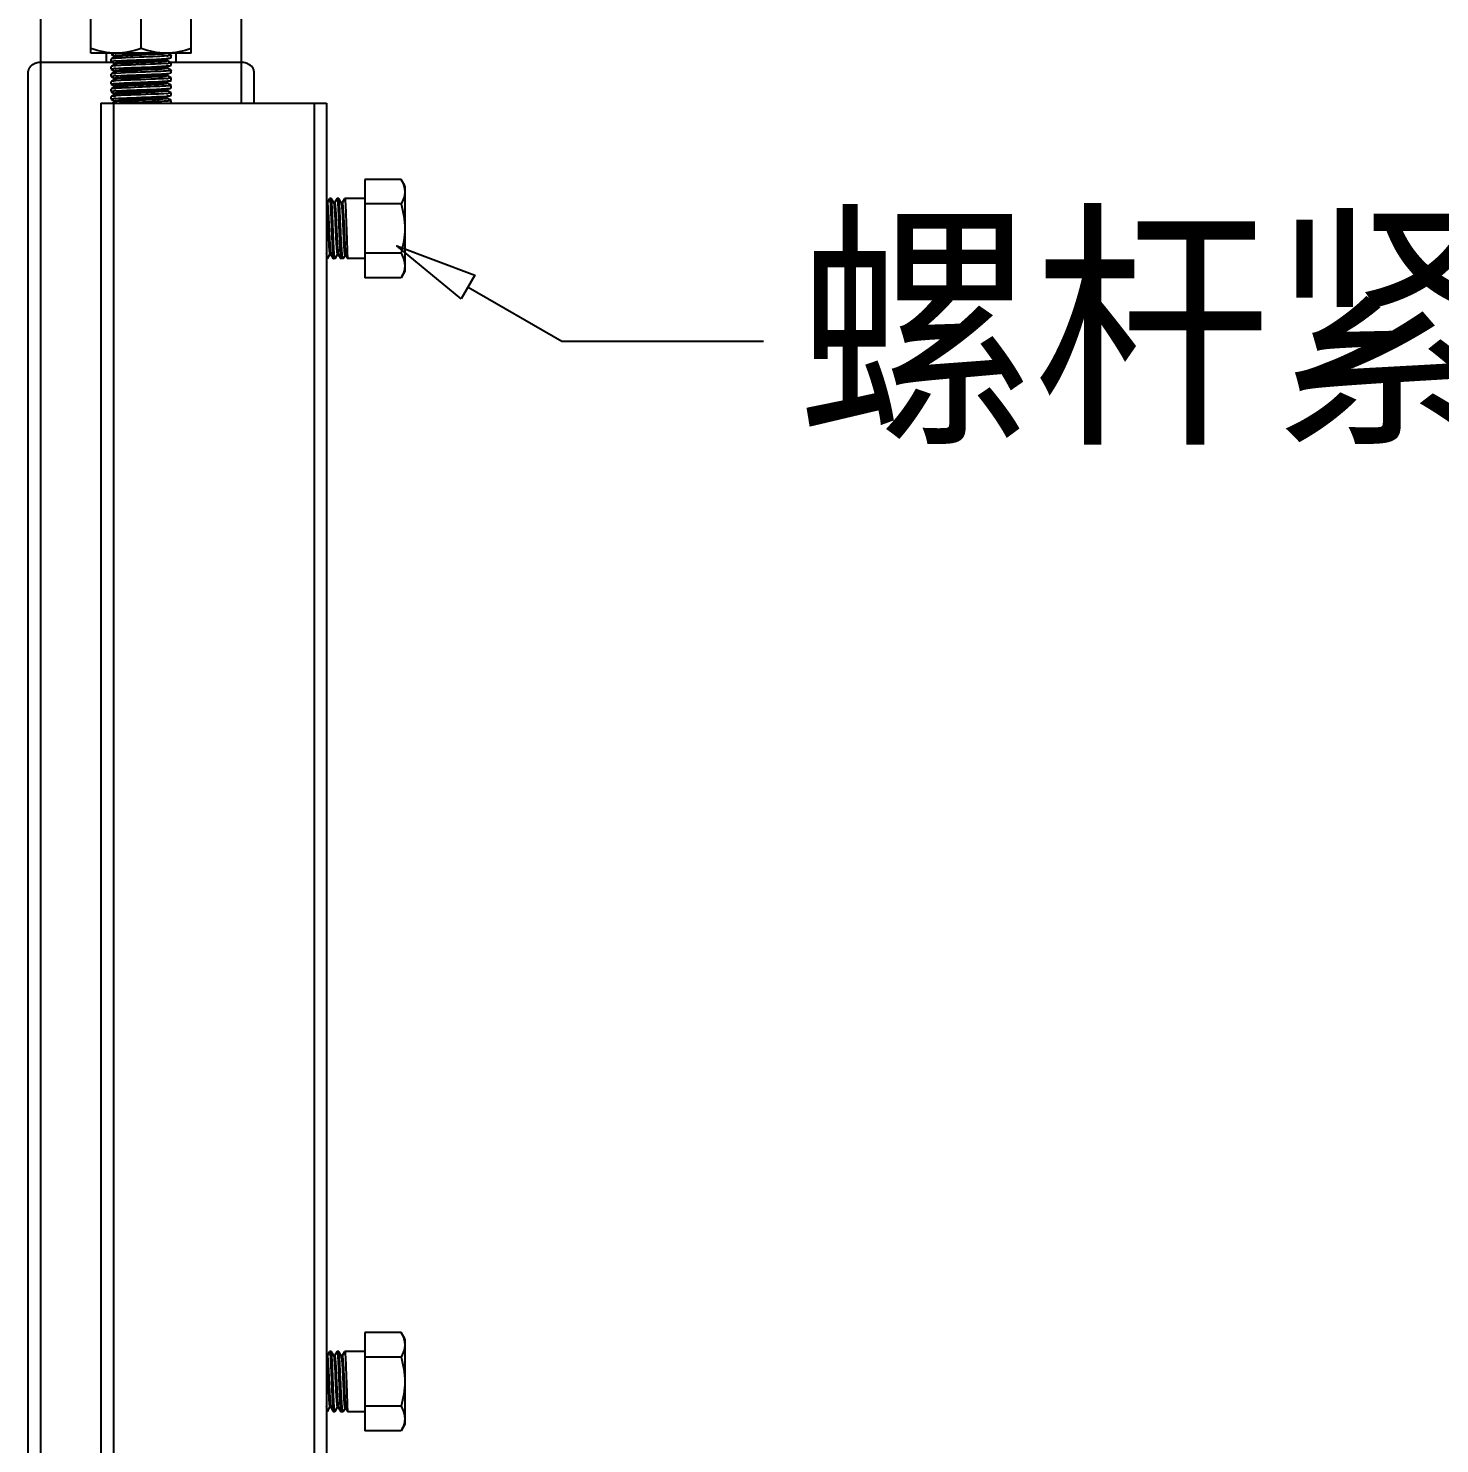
# Model space of a CAD drawing. Extents: x 921423 to 1291758, y 534425 to 1049953.
# Drawn here: x 1127754 to 1129036, y 865473 to 866759 of the extents above; entities that cross this region are included whole.
import ezdxf

# ---------------------------------------------------------------- set-up
doc = ezdxf.new("R2010")
doc.units = 0
doc.header["$LTSCALE"] = 1000
doc.header["$MEASUREMENT"] = 0
doc.layers.add('02___PRT_ALL_AXES', color=7, linetype='Continuous')
doc.styles.add('_TEL_DIM', font='SIMPLEX', dxfattribs={"width": 0.8, "height": 3.5, "bigfont": 'HZTXT'})

msp = doc.modelspace()

# ---------------------------------------------------------------- linework, layer by layer
at = {"color": 7, "linetype": 'Continuous'}
for p, q in [((1127765.9, 865181), (1127765.9, 866811.1)), ((1127754.5, 865181), (1127754.5, 866719.5)), ((1127820.5, 866690.5), (1127820.5, 865415.5)), ((1127831.9, 866690.5), (1127831.9, 865415.5)), ((1128014, 866690.5), (1128014, 865415.5)), ((1128025.4, 866690.5), (1128025.4, 865415.5)), ((1128060, 866621.3), (1128060, 866531.9)), ((1128025.8, 866600), (1128025.4, 866600)), ((1128028, 866603.9), (1128025.8, 866600)), ((1128028, 866603.9), (1128028.1, 866603.9)), ((1128029.5, 866603.9), (1128028.1, 866603.9)), ((1128031.8, 866600), (1128029.5, 866603.9)), ((1128029.5, 866603.9), (1128029.5, 866603.9)), ((1128031.8, 866599.9), (1128031.8, 866600)), ((1128032.7, 866600), (1128031.8, 866600)), ((1128031.8, 866599.9), (1128031.9, 866599.8)), ((1128034.9, 866603.9), (1128032.6, 866600)), ((1128034.9, 866603.9), (1128034.9, 866603.9)), ((1128036.3, 866603.9), (1128034.9, 866603.9)), ((1128036.4, 866603.9), (1128036.3, 866603.9)), ((1128038.7, 866599.9), (1128036.4, 866603.9)), ((1128038.6, 866600), (1128039.5, 866600)), ((1128038.7, 866599.9), (1128038.7, 866599.8)), ((1128039.5, 866600), (1128041.8, 866603.9)), ((1128041.7, 866603.9), (1128039.5, 866600)), ((1128041.7, 866603.9), (1128041.8, 866603.9)), ((1128060, 866603.9), (1128041.8, 866603.9)), ((1128026.1, 866549.3), (1128025.4, 866549.3)), ((1128026.1, 866549.4), (1128028.4, 866553.2)), ((1128026.1, 866549.4), (1128026.1, 866549.3)), ((1128028.3, 866553.2), (1128029.2, 866553.2)), ((1128029.1, 866553.4), (1128029.2, 866553.3)), ((1128029.2, 866553.3), (1128029.2, 866553.2)), ((1128029.2, 866553.2), (1128031.4, 866549.4)), ((1128031.4, 866549.4), (1128031.5, 866549.3)), ((1128032.9, 866549.3), (1128031.5, 866549.3)), ((1128033, 866549.4), (1128032.9, 866549.3)), ((1128033, 866549.4), (1128035.2, 866553.2)), ((1128035.2, 866553.2), (1128036, 866553.2)), ((1128035.9, 866553.4), (1128036, 866553.3)), ((1128036, 866553.3), (1128036, 866553.2)), ((1128036, 866553.2), (1128038.3, 866549.4)), ((1128038.3, 866549.4), (1128038.4, 866549.3)), ((1128040.3, 866549.3), (1128038.4, 866549.3)), ((1128040.4, 866549.4), (1128040.3, 866549.3)), ((1128040.4, 866549.4), (1128042.1, 866552.2)), ((1128042, 866552.2), (1128042.9, 866552.2)), ((1128042.9, 866552.3), (1128044.6, 866549.3)), ((1128044.6, 866549.3), (1128044.6, 866549.3)), ((1128060, 866549.3), (1128044.6, 866549.3)), ((1128060, 865574), (1128060, 865484.7)), ((1128028, 865556.6), (1128025.8, 865552.8)), ((1128028, 865556.6), (1128028.1, 865556.7)), ((1128029.5, 865556.7), (1128028.1, 865556.7)), ((1128029.5, 865556.6), (1128029.5, 865556.7)), ((1128031.8, 865552.7), (1128029.5, 865556.6)), ((1128034.9, 865556.6), (1128032.6, 865552.8)), ((1128034.9, 865556.6), (1128034.9, 865556.7)), ((1128036.3, 865556.7), (1128034.9, 865556.7)), ((1128036.4, 865556.6), (1128036.3, 865556.7)), ((1128038.7, 865552.7), (1128036.4, 865556.6)), ((1128039.5, 865552.7), (1128041.8, 865556.7)), ((1128041.7, 865556.6), (1128039.5, 865552.8)), ((1128041.7, 865556.6), (1128041.8, 865556.7)), ((1128060, 865556.7), (1128041.8, 865556.7)), ((1128025.8, 865552.7), (1128025.4, 865552.7)), ((1128031.8, 865552.7), (1128031.8, 865552.7)), ((1128032.7, 865552.7), (1128031.8, 865552.7)), ((1128031.8, 865552.7), (1128031.9, 865552.6)), ((1128038.6, 865552.7), (1128039.5, 865552.7)), ((1128038.7, 865552.7), (1128038.7, 865552.5)), ((1128026.1, 865502.1), (1128028.4, 865506)), ((1128028.3, 865506), (1128029.2, 865506)), ((1128029.1, 865506.2), (1128029.2, 865506.1)), ((1128029.2, 865506.1), (1128029.2, 865506)), ((1128029.2, 865506), (1128031.4, 865502.1)), ((1128033, 865502.1), (1128035.2, 865506)), ((1128035.2, 865506), (1128036, 865506)), ((1128035.9, 865506.1), (1128036, 865506.1)), ((1128036, 865506.1), (1128036, 865506)), ((1128036, 865506), (1128038.3, 865502.1)), ((1128040.4, 865502.2), (1128042.1, 865505)), ((1128042, 865505), (1128042.9, 865505)), ((1128042.9, 865505.1), (1128044.6, 865502.1)), ((1128026.1, 865502), (1128025.4, 865502)), ((1128026.1, 865502.1), (1128026.1, 865502)), ((1128031.4, 865502.1), (1128031.5, 865502)), ((1128032.9, 865502), (1128031.5, 865502)), ((1128033, 865502.1), (1128032.9, 865502)), ((1128038.3, 865502.1), (1128038.4, 865502)), ((1128040.3, 865502), (1128038.4, 865502)), ((1128040.4, 865502.2), (1128040.3, 865502)), ((1128044.6, 865502.1), (1128044.6, 865502)), ((1128060, 865502), (1128044.6, 865502))]:
    msp.add_line(p, q, dxfattribs=at)
at = {"color": 0, "linetype": 'Continuous'}
for p, q in [((1127948, 866690.5), (1127948, 866811.1)), ((1127830.9, 866727.5), (1127765.9, 866727.5)), ((1127825.1, 866736), (1127825.1, 866727.5)), ((1127829.6, 866735.2), (1127829.6, 866736)), ((1127829.7, 866730.7), (1127829.6, 866730.6)), ((1127829.6, 866728.3), (1127829.6, 866730.6)), ((1127829.7, 866735.1), (1127832.9, 866733.3)), ((1127829.7, 866728.3), (1127832.9, 866726.4)), ((1127830.3, 866735.4), (1127832.1, 866735.6)), ((1127832.9, 866732.5), (1127830.3, 866731)), ((1127832.9, 866725.7), (1127830.3, 866724.2)), ((1127830.7, 866728.6), (1127832.3, 866728.8)), ((1127832.1, 866735.6), (1127834.1, 866735.8)), ((1127835.1, 866731.3), (1127832.1, 866731.1)), ((1127832.8, 866733.3), (1127832.8, 866732.4)), ((1127832.8, 866726.5), (1127832.8, 866725.6)), ((1127833, 866732.6), (1127832.9, 866732.5)), ((1127832.9, 866725.7), (1127832.9, 866725.7)), ((1127884.2, 866734.1), (1127881, 866735.9)), ((1127884.2, 866727.3), (1127881, 866729.1)), ((1127881.1, 866729), (1127881.1, 866729.9)), ((1127883.2, 866733.7), (1127881.6, 866733.5)), ((1127883.2, 866726.9), (1127881.6, 866726.7)), ((1127884.2, 866731.7), (1127884.3, 866731.7)), ((1127884.3, 866731.7), (1127884.3, 866734)), ((1127948, 866727.5), (1127884.3, 866727.5)), ((1127884.3, 866724.9), (1127884.3, 866727.2)), ((1127888.8, 866727.5), (1127888.8, 866736)), ((1127829.6, 866721.5), (1127829.6, 866723.8)), ((1127829.7, 866723.8), (1127829.6, 866723.8)), ((1127829.7, 866717), (1127829.6, 866716.9)), ((1127829.6, 866714.7), (1127829.6, 866716.9)), ((1127829.7, 866721.4), (1127832.9, 866719.6)), ((1127829.7, 866714.6), (1127832.9, 866712.8)), ((1127832.9, 866718.9), (1127830.3, 866717.4)), ((1127830.7, 866721.8), (1127832.3, 866722)), ((1127830.7, 866715), (1127832.3, 866715.2)), ((1127832.8, 866719.7), (1127832.8, 866718.8)), ((1127832.8, 866712.8), (1127832.8, 866711.9)), ((1127832.9, 866718.9), (1127832.9, 866718.9)), ((1127881.6, 866719.9), (1127879.8, 866719.7)), ((1127881, 866723), (1127880.6, 866722.9)), ((1127881, 866716.2), (1127880.8, 866716.1)), ((1127884.2, 866720.4), (1127881, 866722.3)), ((1127884.2, 866713.6), (1127881, 866715.4)), ((1127881.1, 866722.2), (1127881.1, 866723.1)), ((1127881.1, 866715.4), (1127881.1, 866716.3)), ((1127883.2, 866720), (1127881.6, 866719.9)), ((1127883.2, 866713.2), (1127881.6, 866713)), ((1127884.2, 866724.8), (1127884.3, 866724.9)), ((1127884.2, 866718), (1127884.3, 866718.1)), ((1127884.3, 866718.1), (1127884.3, 866720.4)), ((1127884.3, 866711.3), (1127884.3, 866713.5)), ((1127959.4, 866719.5), (1127959.4, 866690.5)), ((1127829.7, 866710.2), (1127829.6, 866710.1)), ((1127829.6, 866707.8), (1127829.6, 866710.1)), ((1127829.7, 866703.4), (1127829.6, 866703.3)), ((1127829.6, 866701), (1127829.6, 866703.3)), ((1127829.7, 866707.8), (1127832.9, 866705.9)), ((1127829.7, 866700.9), (1127832.9, 866699.1)), ((1127832.9, 866712), (1127830.3, 866710.5)), ((1127832.9, 866705.2), (1127830.3, 866703.7)), ((1127830.7, 866701.3), (1127832.3, 866701.5)), ((1127832.5, 866708.3), (1127835, 866708.5)), ((1127832.8, 866706), (1127832.8, 866705.1)), ((1127832.9, 866712.1), (1127832.9, 866712)), ((1127881.6, 866706.2), (1127879.4, 866706)), ((1127881, 866709.3), (1127881, 866709.3)), ((1127884.2, 866706.8), (1127881, 866708.6)), ((1127884.2, 866699.9), (1127881, 866701.8)), ((1127881.1, 866708.5), (1127881.1, 866709.4)), ((1127881.1, 866701.7), (1127881.1, 866702.6)), ((1127883, 866706.4), (1127881.6, 866706.2)), ((1127884.2, 866711.2), (1127884.3, 866711.3)), ((1127884.2, 866704.3), (1127884.3, 866704.4)), ((1127884.3, 866704.4), (1127884.3, 866706.7)), ((1127884.3, 866697.6), (1127884.3, 866699.9)), ((1127820.5, 866690.5), (1128025.4, 866690.5)), ((1127829.6, 866694.2), (1127829.6, 866696.5)), ((1127829.7, 866696.5), (1127829.6, 866696.5)), ((1127829.7, 866694.1), (1127832.9, 866692.3)), ((1127832.9, 866698.4), (1127830.3, 866696.9)), ((1127830.7, 866694.5), (1127832.3, 866694.7)), ((1127832.9, 866691.5), (1127831, 866690.5)), ((1127832.8, 866699.2), (1127832.8, 866698.3)), ((1127832.8, 866692.4), (1127832.8, 866691.4)), ((1127833, 866698.4), (1127832.9, 866698.4)), ((1127833, 866691.6), (1127832.9, 866691.5)), ((1127884.2, 866693.1), (1127881, 866694.9)), ((1127881.1, 866694.9), (1127881.1, 866695.8)), ((1127883.2, 866699.6), (1127881.6, 866699.4)), ((1127883.2, 866692.7), (1127881.6, 866692.6)), ((1127884.2, 866697.5), (1127884.3, 866697.6)), ((1127884.2, 866690.7), (1127884.3, 866690.8)), ((1127884.3, 866690.8), (1127884.3, 866693))]:
    msp.add_line(p, q, dxfattribs=at)
at = {"color": 4}
msp.add_lwpolyline([(1128147.6, 866512.8), (1128089.3, 866560.8), (1128160, 866534.2)], close=True, dxfattribs=at)
msp.add_lwpolyline([(1128153.8, 866523.5), (1128239, 866474.2)], dxfattribs=at)
at = {"color": 4, "extrusion": (0, 1, 0), "elevation": 866474.2}
msp.add_lwpolyline([(-1128239, 0), (-1128422.2, 0)], dxfattribs=at)
at = {"color": 0, "linetype": 'Continuous'}
for centre, radius, start, end in [((1127840.5, 866638.2), 91, 94.168, 95.1881), ((1127833.3, 866724.7), 1.11, 109.8671, 111.7181), ((1127833.5, 866731.1), 1.53, 107.7713, 109.3396), ((1127845.7, 866576.1), 160.2, 93.7721, 94.1476), ((1127851.2, 866491.3), 245.1, 93.2816, 93.7599), ((1127854.7, 866430.7), 301.2, 92.9521, 93.7173), ((1127873.3, 866824.4), 91.3, 274.1579, 275.1879), ((1127873.4, 866817), 90.7, 274.1743, 275.1892), ((1127840.5, 866631.8), 90.6, 94.175, 95.1922), ((1127840.5, 866624.6), 91, 94.1682, 95.1877), ((1127873.4, 866802.9), 90.2, 274.1908, 275.1887), ((1127840.7, 866608.7), 93.2, 94.0959, 95.1914), ((1127840.5, 866604.4), 90.6, 94.1774, 95.1889), ((1127833.6, 866689.7), 1.98, 106.3059, 107.6532), ((1127873.3, 866790.3), 91.3, 274.1512, 275.1927), ((1127873.4, 866783), 90.8, 274.1714, 275.1881)]:
    msp.add_arc(centre, radius, start, end, dxfattribs=at)
for points, knots in [([(1127765.9, 866727.5), (1127764.4, 866727.5), (1127759.7, 866727.1), (1127754.5, 866722.9), (1127754.5, 866719.5)], [0, 0, 0, 0, 0.300361, 1, 1, 1, 1]), ([(1127829.6, 866735.2), (1127829.6, 866735.2), (1127829.9, 866735.3), (1127830.1, 866735.4), (1127830.3, 866735.4)], [0, 0, 0, 0, 0.287904, 1, 1, 1, 1]), ([(1127829.6, 866728.3), (1127829.6, 866728.4), (1127830.2, 866728.5), (1127830.5, 866728.6), (1127830.7, 866728.6)], [0, 0, 0, 0, 0.27467, 1, 1, 1, 1]), ([(1127832.1, 866731.1), (1127831.6, 866731), (1127830.8, 866730.9), (1127829.9, 866730.8), (1127829.7, 866730.7)], [0, 0, 0, 0, 0.67259, 1, 1, 1, 1]), ([(1127841.2, 866734.3), (1127839.1, 866734.1), (1127837.3, 866733.4), (1127832.8, 866734.1), (1127832.8, 866733.3)], [0, 0, 0, 0, 0.734474, 1, 1, 1, 1]), ([(1127880.3, 866729.6), (1127877, 866729.1), (1127868.2, 866728.8), (1127856.5, 866728.2), (1127846.2, 866727.6), (1127839.2, 866727.6), (1127835.9, 866726.7), (1127832.8, 866727), (1127832.8, 866726.5)], [0, 0, 0, 0, 0.20887, 0.557248, 0.730312, 0.872767, 0.966472, 1, 1, 1, 1]), ([(1127841.2, 866733.4), (1127840.2, 866733.3), (1127837.5, 866733.1), (1127834.7, 866733.1), (1127833, 866732.6)], [0, 0, 0, 0, 0.368659, 1, 1, 1, 1]), ([(1127880.3, 866728.7), (1127877.2, 866728.2), (1127868.8, 866727.9), (1127855.5, 866727.4), (1127843, 866726.3), (1127835.3, 866726.6), (1127833, 866725.7)], [0, 0, 0, 0, 0.196747, 0.528187, 0.843687, 1, 1, 1, 1]), ([(1127833.9, 866728.9), (1127837.2, 866729.2), (1127852.6, 866729.9), (1127868, 866730.2), (1127880, 866731.1)], [0, 0, 0, 0, 0.215104, 1, 1, 1, 1]), ([(1127880, 866726.6), (1127876.7, 866726.3), (1127861.3, 866725.6), (1127846, 866725.3), (1127833.9, 866724.4)], [0, 0, 0, 0, 0.214939, 1, 1, 1, 1]), ([(1127879.9, 866733.4), (1127877.2, 866733.2), (1127863.6, 866732.5), (1127850, 866732.1), (1127839.1, 866731.5)], [0, 0, 0, 0, 0.200751, 1, 1, 1, 1]), ([(1127875.4, 866736), (1127872.9, 866735.8), (1127861.5, 866735.2), (1127850.1, 866734.8), (1127841.2, 866734.3)], [0, 0, 0, 0, 0.21723, 1, 1, 1, 1]), ([(1127879.9, 866735.5), (1127877.9, 866735.2), (1127864.9, 866734.5), (1127852, 866734), (1127841.2, 866733.4)], [0, 0, 0, 0, 0.161254, 1, 1, 1, 1]), ([(1127881.1, 866735.8), (1127881.1, 866735.7), (1127880.5, 866735.6), (1127880.2, 866735.5), (1127879.9, 866735.5)], [0, 0, 0, 0, 0.276416, 1, 1, 1, 1]), ([(1127880, 866731.1), (1127880.5, 866731.2), (1127881.9, 866731.3), (1127883.4, 866731.2), (1127884.2, 866731.7)], [0, 0, 0, 0, 0.388303, 1, 1, 1, 1]), ([(1127881, 866729.8), (1127881, 866729.8), (1127880.7, 866729.7), (1127880.4, 866729.7), (1127880.3, 866729.6)], [0, 0, 0, 0, 0.375136, 1, 1, 1, 1]), ([(1127881.1, 866729), (1127881.1, 866728.9), (1127880.7, 866728.8), (1127880.5, 866728.8), (1127880.3, 866728.7)], [0, 0, 0, 0, 0.284351, 1, 1, 1, 1]), ([(1127884.3, 866734), (1127884.3, 866733.9), (1127883.7, 866733.8), (1127883.4, 866733.7), (1127883.2, 866733.7)], [0, 0, 0, 0, 0.274582, 1, 1, 1, 1]), ([(1127884.3, 866727.2), (1127884.3, 866727.1), (1127883.7, 866727), (1127883.5, 866726.9), (1127883.2, 866726.9)], [0, 0, 0, 0, 0.274809, 1, 1, 1, 1]), ([(1127959.4, 866719.5), (1127959.4, 866722.9), (1127954.2, 866727.1), (1127949.5, 866727.5), (1127948, 866727.5)], [0, 0, 0, 0, 0.699639, 1, 1, 1, 1]), ([(1127829.6, 866721.5), (1127829.6, 866721.6), (1127830.2, 866721.7), (1127830.4, 866721.8), (1127830.7, 866721.8)], [0, 0, 0, 0, 0.275055, 1, 1, 1, 1]), ([(1127829.6, 866714.7), (1127829.6, 866714.8), (1127830.2, 866714.9), (1127830.5, 866714.9), (1127830.7, 866715)], [0, 0, 0, 0, 0.274632, 1, 1, 1, 1]), ([(1127833.9, 866724.4), (1127833.4, 866724.4), (1127832, 866724.2), (1127830.4, 866724.3), (1127829.7, 866723.8)], [0, 0, 0, 0, 0.388336, 1, 1, 1, 1]), ([(1127833.9, 866717.6), (1127833.4, 866717.5), (1127832, 866717.3), (1127830.4, 866717.5), (1127829.7, 866717)], [0, 0, 0, 0, 0.388313, 1, 1, 1, 1]), ([(1127880.6, 866722.9), (1127877.5, 866722.2), (1127868.7, 866722.1), (1127857.1, 866721.4), (1127846.6, 866720.8), (1127839.4, 866720.8), (1127836, 866719.8), (1127832.8, 866720.2), (1127832.8, 866719.7)], [0, 0, 0, 0, 0.198102, 0.547404, 0.723562, 0.869351, 0.965555, 1, 1, 1, 1]), ([(1127880.8, 866716.1), (1127877.9, 866715.3), (1127869.2, 866715.4), (1127857.6, 866714.6), (1127847, 866714), (1127839.6, 866714), (1127836.2, 866713), (1127832.8, 866713.4), (1127832.8, 866712.8)], [0, 0, 0, 0, 0.186891, 0.53709, 0.716477, 0.865762, 0.964594, 1, 1, 1, 1]), ([(1127880.6, 866722), (1127877.7, 866721.3), (1127869.3, 866721.2), (1127855.9, 866720.5), (1127843.2, 866719.4), (1127835.3, 866719.8), (1127832.9, 866718.9)], [0, 0, 0, 0, 0.187304, 0.520785, 0.842442, 1, 1, 1, 1]), ([(1127880.8, 866715.2), (1127878.1, 866714.4), (1127869.8, 866714.5), (1127856.3, 866713.7), (1127843.4, 866712.5), (1127835.3, 866713), (1127832.9, 866712.1)], [0, 0, 0, 0, 0.177079, 0.512171, 0.8403, 1, 1, 1, 1]), ([(1127833.9, 866722.1), (1127837.2, 866722.4), (1127852.5, 866723.1), (1127867.8, 866723.4), (1127879.8, 866724.3)], [0, 0, 0, 0, 0.214127, 1, 1, 1, 1]), ([(1127879.8, 866719.7), (1127876.5, 866719.5), (1127861.2, 866718.7), (1127845.9, 866718.4), (1127833.9, 866717.6)], [0, 0, 0, 0, 0.216969, 1, 1, 1, 1]), ([(1127833.9, 866715.3), (1127837.2, 866715.5), (1127852.6, 866716.3), (1127868, 866716.6), (1127880, 866717.5)], [0, 0, 0, 0, 0.215218, 1, 1, 1, 1]), ([(1127880, 866712.9), (1127876.7, 866712.7), (1127861.4, 866711.9), (1127846, 866711.6), (1127833.9, 866710.7)], [0, 0, 0, 0, 0.21461, 1, 1, 1, 1]), ([(1127879.8, 866724.3), (1127880.3, 866724.3), (1127881.8, 866724.5), (1127883.4, 866724.4), (1127884.2, 866724.8)], [0, 0, 0, 0, 0.388921, 1, 1, 1, 1]), ([(1127880, 866717.5), (1127880.6, 866717.5), (1127881.9, 866717.7), (1127883.5, 866717.6), (1127884.2, 866718)], [0, 0, 0, 0, 0.388189, 1, 1, 1, 1]), ([(1127881.1, 866722.2), (1127881.1, 866722.1), (1127880.9, 866722), (1127880.7, 866722), (1127880.6, 866722)], [0, 0, 0, 0, 0.297043, 1, 1, 1, 1]), ([(1127881.1, 866715.4), (1127881.1, 866715.3), (1127881, 866715.2), (1127880.9, 866715.2), (1127880.8, 866715.2)], [0, 0, 0, 0, 0.318572, 1, 1, 1, 1]), ([(1127884.3, 866720.4), (1127884.3, 866720.3), (1127883.7, 866720.2), (1127883.4, 866720.1), (1127883.2, 866720)], [0, 0, 0, 0, 0.274319, 1, 1, 1, 1]), ([(1127884.3, 866713.5), (1127884.3, 866713.4), (1127883.7, 866713.3), (1127883.5, 866713.3), (1127883.2, 866713.2)], [0, 0, 0, 0, 0.274866, 1, 1, 1, 1]), ([(1127829.6, 866707.8), (1127829.6, 866707.9), (1127829.9, 866708), (1127830.1, 866708), (1127830.2, 866708.1)], [0, 0, 0, 0, 0.28874, 1, 1, 1, 1]), ([(1127829.6, 866701), (1127829.6, 866701.1), (1127830.2, 866701.2), (1127830.5, 866701.3), (1127830.7, 866701.3)], [0, 0, 0, 0, 0.274499, 1, 1, 1, 1]), ([(1127833.9, 866710.7), (1127833.4, 866710.7), (1127832, 866710.5), (1127830.4, 866710.6), (1127829.7, 866710.2)], [0, 0, 0, 0, 0.388323, 1, 1, 1, 1]), ([(1127835, 866704), (1127834.3, 866703.9), (1127832.6, 866703.7), (1127830.6, 866703.9), (1127829.7, 866703.4)], [0, 0, 0, 0, 0.390942, 1, 1, 1, 1]), ([(1127830.2, 866708.1), (1127830.6, 866708.1), (1127831.3, 866708.2), (1127832.1, 866708.3), (1127832.5, 866708.3)], [0, 0, 0, 0, 0.411791, 1, 1, 1, 1]), ([(1127834.7, 866706.5), (1127834.2, 866706.4), (1127833.8, 866706.3), (1127832.8, 866706.2), (1127832.8, 866706)], [0, 0, 0, 0, 0.73177, 1, 1, 1, 1]), ([(1127879.3, 866702.2), (1127875.7, 866701.7), (1127866.7, 866701.4), (1127855, 866700.9), (1127845.2, 866700.3), (1127838.7, 866700.2), (1127835.7, 866699.4), (1127832.8, 866699.7), (1127832.8, 866699.2)], [0, 0, 0, 0, 0.234728, 0.580613, 0.746271, 0.880824, 0.96863, 1, 1, 1, 1]), ([(1127834.7, 866705.5), (1127834.3, 866705.5), (1127833.7, 866705.4), (1127833, 866705.3), (1127832.9, 866705.2)], [0, 0, 0, 0, 0.659484, 1, 1, 1, 1]), ([(1127879.3, 866701.3), (1127870.8, 866700.3), (1127857.5, 866700.3), (1127842.3, 866699), (1127835.1, 866699.2), (1127833, 866698.4)], [0, 0, 0, 0, 0.550944, 0.851947, 1, 1, 1, 1]), ([(1127834.1, 866701.6), (1127837.4, 866701.9), (1127852.7, 866702.6), (1127868, 866702.9), (1127879.9, 866703.8)], [0, 0, 0, 0, 0.216306, 1, 1, 1, 1]), ([(1127845.1, 866707.2), (1127844.1, 866707.1), (1127840.6, 866706.9), (1127837.1, 866706.7), (1127834.7, 866706.5)], [0, 0, 0, 0, 0.314654, 1, 1, 1, 1]), ([(1127845.1, 866706.3), (1127844.1, 866706.2), (1127840.6, 866706), (1127837.1, 866705.8), (1127834.7, 866705.5)], [0, 0, 0, 0, 0.314654, 1, 1, 1, 1]), ([(1127843.6, 866709), (1127846.8, 866709.1), (1127858.7, 866709.6), (1127870.6, 866710), (1127879.4, 866710.6)], [0, 0, 0, 0, 0.26503, 1, 1, 1, 1]), ([(1127879.4, 866706), (1127877, 866705.9), (1127865.1, 866705.3), (1127853.2, 866704.9), (1127843.6, 866704.4)], [0, 0, 0, 0, 0.199116, 1, 1, 1, 1]), ([(1127878.8, 866709), (1127876.8, 866708.7), (1127865.6, 866708), (1127854.4, 866707.6), (1127845.1, 866707.2)], [0, 0, 0, 0, 0.17618, 1, 1, 1, 1]), ([(1127878.8, 866708), (1127876.8, 866707.8), (1127865.6, 866707.1), (1127854.4, 866706.7), (1127845.1, 866706.3)], [0, 0, 0, 0, 0.17618, 1, 1, 1, 1]), ([(1127881, 866709.3), (1127880.7, 866709.2), (1127880, 866709.1), (1127879.3, 866709), (1127878.8, 866709)], [0, 0, 0, 0, 0.359733, 1, 1, 1, 1]), ([(1127881.1, 866708.5), (1127881.1, 866708.3), (1127879.9, 866708.3), (1127879.4, 866708.1), (1127878.8, 866708)], [0, 0, 0, 0, 0.266193, 1, 1, 1, 1]), ([(1127881, 866702.5), (1127880.9, 866702.4), (1127880.3, 866702.3), (1127879.7, 866702.2), (1127879.3, 866702.2)], [0, 0, 0, 0, 0.34275, 1, 1, 1, 1]), ([(1127881.1, 866701.7), (1127881.1, 866701.5), (1127880.2, 866701.4), (1127879.7, 866701.3), (1127879.3, 866701.3)], [0, 0, 0, 0, 0.268941, 1, 1, 1, 1]), ([(1127879.4, 866710.6), (1127880, 866710.6), (1127881.6, 866710.8), (1127883.3, 866710.7), (1127884.2, 866711.2)], [0, 0, 0, 0, 0.389846, 1, 1, 1, 1]), ([(1127879.9, 866703.8), (1127880.5, 866703.8), (1127881.9, 866704), (1127883.4, 866703.9), (1127884.2, 866704.3)], [0, 0, 0, 0, 0.388453, 1, 1, 1, 1]), ([(1127884.3, 866706.7), (1127884.3, 866706.6), (1127883.7, 866706.5), (1127883.3, 866706.4), (1127883, 866706.4)], [0, 0, 0, 0, 0.272468, 1, 1, 1, 1]), ([(1127884.3, 866699.9), (1127884.3, 866699.8), (1127883.7, 866699.7), (1127883.5, 866699.6), (1127883.2, 866699.6)], [0, 0, 0, 0, 0.274929, 1, 1, 1, 1]), ([(1127829.6, 866694.2), (1127829.6, 866694.3), (1127830.2, 866694.4), (1127830.4, 866694.4), (1127830.7, 866694.5)], [0, 0, 0, 0, 0.274799, 1, 1, 1, 1]), ([(1127834.1, 866697.1), (1127833.5, 866697), (1127832.1, 866696.9), (1127830.5, 866697), (1127829.7, 866696.5)], [0, 0, 0, 0, 0.388787, 1, 1, 1, 1]), ([(1127879.7, 866695.4), (1127876.2, 866694.9), (1127867.3, 866694.6), (1127855.6, 866694.1), (1127845.6, 866693.5), (1127838.9, 866693.4), (1127835.8, 866692.5), (1127832.8, 866692.9), (1127832.8, 866692.4)], [0, 0, 0, 0, 0.225017, 0.571884, 0.74032, 0.877824, 0.967828, 1, 1, 1, 1]), ([(1127879.7, 866694.5), (1127871.4, 866693.4), (1127858.2, 866693.5), (1127842.8, 866692.2), (1127835.4, 866692.3), (1127833.1, 866691.6)], [0, 0, 0, 0, 0.536231, 0.842666, 1, 1, 1, 1]), ([(1127833.9, 866694.8), (1127837.2, 866695), (1127852.6, 866695.8), (1127867.9, 866696.1), (1127880, 866697)], [0, 0, 0, 0, 0.214904, 1, 1, 1, 1]), ([(1127879.9, 866699.2), (1127876.7, 866699), (1127861.4, 866698.3), (1127846.1, 866698), (1127834.1, 866697.1)], [0, 0, 0, 0, 0.214782, 1, 1, 1, 1]), ([(1127880, 866692.4), (1127877.1, 866692.2), (1127862.8, 866691.5), (1127848.5, 866691.1), (1127837.2, 866690.5)], [0, 0, 0, 0, 0.204695, 1, 1, 1, 1]), ([(1127881, 866695.7), (1127880.9, 866695.6), (1127880.5, 866695.5), (1127880, 866695.4), (1127879.7, 866695.4)], [0, 0, 0, 0, 0.352937, 1, 1, 1, 1]), ([(1127881.1, 866694.9), (1127881.1, 866694.7), (1127880.4, 866694.6), (1127880.1, 866694.5), (1127879.7, 866694.5)], [0, 0, 0, 0, 0.273123, 1, 1, 1, 1]), ([(1127880, 866697), (1127880.5, 866697), (1127881.9, 866697.2), (1127883.4, 866697.1), (1127884.2, 866697.5)], [0, 0, 0, 0, 0.388308, 1, 1, 1, 1]), ([(1127884.3, 866693), (1127884.3, 866692.9), (1127883.7, 866692.8), (1127883.4, 866692.8), (1127883.2, 866692.7)], [0, 0, 0, 0, 0.274693, 1, 1, 1, 1]), ([(1127883.2, 866690.5), (1127883.4, 866690.5), (1127883.7, 866690.5), (1127884.1, 866690.6), (1127884.2, 866690.7)], [0, 0, 0, 0, 0.643093, 1, 1, 1, 1])]:
    msp.add_open_spline(points, degree=3, knots=knots, dxfattribs=at)
for points in [[(1127835, 866708.5), (1127837.8, 866708.7), (1127840.7, 866708.9), (1127843.6, 866709)], [(1127843.6, 866704.4), (1127840.7, 866704.3), (1127837.8, 866704.2), (1127835, 866704)]]:
    msp.add_open_spline(points, degree=3, dxfattribs=at)
at = {"color": 7, "linetype": 'Continuous'}
for points, knots in [([(1128025.4, 866597.6), (1128025.8, 866593.9), (1128026.1, 866587.7), (1128026.5, 866579), (1128026.9, 866571.5), (1128027.2, 866565.4), (1128027.4, 866561.1), (1128027.6, 866558.5), (1128027.8, 866556.4), (1128027.9, 866554.7), (1128028.1, 866553.9), (1128028.2, 866553.2), (1128028.3, 866553.2)], [0, 0, 0, 0, 0.247646, 0.416756, 0.591971, 0.753843, 0.82405, 0.884422, 0.933288, 0.969311, 0.991574, 1, 1, 1, 1]), ([(1128025.8, 866600), (1128026, 866600), (1128026.1, 866599.2), (1128026.3, 866598.2), (1128026.5, 866596.1), (1128026.7, 866593.5), (1128026.9, 866590.2), (1128027.1, 866585), (1128027.5, 866578.1), (1128027.9, 866569.8), (1128028.2, 866562.5), (1128028.7, 866557.2), (1128028.8, 866554.3), (1128029.1, 866553.4)], [0, 0, 0, 0, 0.009861, 0.036418, 0.079269, 0.13699, 0.207575, 0.28855, 0.470002, 0.656005, 0.820572, 0.94075, 1, 1, 1, 1]), ([(1128028.1, 866603.9), (1128028.1, 866603.9), (1128028.1, 866603.9), (1128028.1, 866603.9), (1128028.1, 866603.9)], [0, 0, 0, 0, 0.495642, 1, 1, 1, 1]), ([(1128028.1, 866603.9), (1128028.3, 866603.9), (1128028.3, 866602.9), (1128028.6, 866601.6), (1128028.8, 866599.1), (1128029, 866595.9), (1128029.2, 866591.9), (1128029.5, 866585.7), (1128029.8, 866577.4), (1128030.2, 866567.6), (1128030.5, 866560.1), (1128030.8, 866555), (1128031, 866552.3), (1128031.2, 866550.6), (1128031.3, 866549.6), (1128031.4, 866549.4)], [0, 0, 0, 0, 0.010807, 0.039039, 0.08401, 0.144142, 0.217265, 0.300718, 0.486187, 0.673761, 0.836333, 0.900675, 0.950462, 0.983919, 1, 1, 1, 1]), ([(1128032.9, 866549.3), (1128032.7, 866549.3), (1128032.7, 866550.3), (1128032.4, 866551.5), (1128032.2, 866554), (1128032, 866557.2), (1128031.8, 866561.2), (1128031.5, 866567.4), (1128031.2, 866575.7), (1128030.8, 866585.5), (1128030.5, 866593.1), (1128030.2, 866598.2), (1128030, 866600.9), (1128029.8, 866602.7), (1128029.7, 866603.6), (1128029.5, 866603.9)], [0, 0, 0, 0, 0.009937, 0.037394, 0.081764, 0.141482, 0.214378, 0.297782, 0.483611, 0.671943, 0.835376, 0.900095, 0.95018, 0.983836, 1, 1, 1, 1]), ([(1128031.9, 866599.8), (1128032.2, 866599), (1128032.3, 866596.2), (1128032.8, 866590.9), (1128033.1, 866583.5), (1128033.5, 866575.3), (1128033.8, 866568.3), (1128034.1, 866563.1), (1128034.3, 866559.8), (1128034.5, 866557.2), (1128034.7, 866555.1), (1128034.9, 866554.1), (1128035, 866553.2), (1128035.2, 866553.2)], [0, 0, 0, 0, 0.058061, 0.17756, 0.341977, 0.528262, 0.710254, 0.791529, 0.862402, 0.920373, 0.963418, 0.990098, 1, 1, 1, 1]), ([(1128032.7, 866600), (1128032.8, 866600), (1128032.9, 866599.2), (1128033.1, 866598.2), (1128033.3, 866596.1), (1128033.5, 866593.4), (1128033.7, 866590.1), (1128034, 866584.9), (1128034.3, 866577.9), (1128034.7, 866569.6), (1128035, 866562.3), (1128035.5, 866557), (1128035.6, 866554.2), (1128035.9, 866553.4)], [0, 0, 0, 0, 0.009936, 0.036715, 0.079918, 0.138092, 0.209199, 0.290719, 0.473148, 0.659662, 0.823957, 0.942903, 1, 1, 1, 1]), ([(1128034.9, 866603.9), (1128034.9, 866603.9), (1128034.9, 866603.9), (1128034.9, 866603.9), (1128034.9, 866603.9)], [0, 0, 0, 0, 0.495657, 1, 1, 1, 1]), ([(1128034.9, 866603.9), (1128035.1, 866603.9), (1128035.2, 866602.9), (1128035.5, 866601.6), (1128035.6, 866599.1), (1128035.8, 866595.9), (1128036, 866591.9), (1128036.3, 866585.7), (1128036.6, 866577.4), (1128037, 866567.6), (1128037.3, 866560.1), (1128037.6, 866555), (1128037.8, 866552.3), (1128038, 866550.6), (1128038.1, 866549.6), (1128038.3, 866549.4)], [0, 0, 0, 0, 0.010805, 0.039035, 0.084006, 0.144137, 0.217258, 0.300707, 0.486178, 0.673755, 0.836333, 0.900676, 0.950463, 0.983919, 1, 1, 1, 1]), ([(1128040.3, 866549.3), (1128040.1, 866549.3), (1128039.9, 866550.3), (1128039.7, 866551.5), (1128039.4, 866554), (1128039.2, 866557.2), (1128038.9, 866561.1), (1128038.6, 866567.4), (1128038.2, 866575.7), (1128037.7, 866585.5), (1128037.4, 866593.1), (1128037, 866598.2), (1128036.9, 866600.9), (1128036.6, 866602.7), (1128036.5, 866603.6), (1128036.4, 866603.9)], [0, 0, 0, 0, 0.010502, 0.038099, 0.08249, 0.142166, 0.214982, 0.298287, 0.483891, 0.672026, 0.835341, 0.900033, 0.950117, 0.983795, 1, 1, 1, 1]), ([(1128038.7, 866599.8), (1128039, 866598.8), (1128039.2, 866595.9), (1128039.7, 866590.3), (1128040, 866582.8), (1128040.4, 866574.3), (1128040.7, 866567.2), (1128041, 866562), (1128041.2, 866558.7), (1128041.4, 866556.1), (1128041.6, 866554), (1128041.8, 866553), (1128041.9, 866552.2), (1128042, 866552.2)], [0, 0, 0, 0, 0.061527, 0.184105, 0.350401, 0.536806, 0.717122, 0.79706, 0.866437, 0.922927, 0.964691, 0.990471, 1, 1, 1, 1]), ([(1128039.5, 866600), (1128039.7, 866600), (1128039.7, 866599.1), (1128040, 866598.1), (1128040.1, 866595.8), (1128040.4, 866593), (1128040.6, 866589.6), (1128040.9, 866584.1), (1128041.2, 866576.8), (1128041.6, 866568.3), (1128041.9, 866561.7), (1128042.2, 866557.3), (1128042.4, 866554.9), (1128042.6, 866553.4), (1128042.7, 866552.5), (1128042.9, 866552.3)], [0, 0, 0, 0, 0.010274, 0.038063, 0.082846, 0.143014, 0.216332, 0.300061, 0.486006, 0.673588, 0.835722, 0.899843, 0.949562, 0.983245, 1, 1, 1, 1]), ([(1128041.8, 866603.9), (1128041.8, 866603.9), (1128041.8, 866603.9), (1128041.8, 866603.9), (1128041.8, 866603.9)], [0, 0, 0, 0, 0.495641, 1, 1, 1, 1]), ([(1128041.8, 866603.9), (1128042, 866603.9), (1128042, 866602.9), (1128042.3, 866601.6), (1128042.4, 866599), (1128042.6, 866595.8), (1128042.8, 866591.8), (1128043, 866585.5), (1128043.3, 866577.1), (1128043.7, 866567.3), (1128043.9, 866559.7), (1128044.1, 866554.7), (1128044.2, 866552.1), (1128044.4, 866550.4), (1128044.5, 866549.5), (1128044.6, 866549.3)], [0, 0, 0, 0, 0.010957, 0.039614, 0.085254, 0.146244, 0.220349, 0.304833, 0.492159, 0.680724, 0.842834, 0.906272, 0.954681, 0.986284, 1, 1, 1, 1]), ([(1128026.1, 866549.3), (1128025.9, 866549.3), (1128025.9, 866549.9), (1128025.7, 866550.6), (1128025.6, 866552.1), (1128025.5, 866553.2), (1128025.4, 866553.9)], [0, 0, 0, 0, 0.071979, 0.263441, 0.574766, 1, 1, 1, 1]), ([(1128028.1, 865556.7), (1128028.1, 865556.7), (1128028.1, 865556.7), (1128028.1, 865556.7), (1128028.1, 865556.7)], [0, 0, 0, 0, 0.495642, 1, 1, 1, 1]), ([(1128028.1, 865556.7), (1128028.3, 865556.6), (1128028.3, 865555.7), (1128028.6, 865554.4), (1128028.8, 865551.8), (1128029, 865548.6), (1128029.2, 865544.7), (1128029.5, 865538.4), (1128029.8, 865530.1), (1128030.2, 865520.4), (1128030.5, 865512.8), (1128030.8, 865507.8), (1128031, 865505.1), (1128031.2, 865503.3), (1128031.3, 865502.4), (1128031.4, 865502.1)], [0, 0, 0, 0, 0.010807, 0.039039, 0.08401, 0.144142, 0.217265, 0.300718, 0.486187, 0.673761, 0.836333, 0.900675, 0.950462, 0.983919, 1, 1, 1, 1]), ([(1128032.9, 865502), (1128032.7, 865502), (1128032.7, 865503), (1128032.4, 865504.2), (1128032.2, 865506.8), (1128032, 865509.9), (1128031.8, 865513.9), (1128031.5, 865520.1), (1128031.2, 865528.5), (1128030.8, 865538.3), (1128030.5, 865545.9), (1128030.2, 865550.9), (1128030, 865553.6), (1128029.8, 865555.4), (1128029.7, 865556.4), (1128029.5, 865556.6)], [0, 0, 0, 0, 0.009937, 0.037394, 0.081764, 0.141482, 0.214378, 0.297782, 0.483611, 0.671943, 0.835376, 0.900095, 0.95018, 0.983836, 1, 1, 1, 1]), ([(1128034.9, 865556.7), (1128034.9, 865556.7), (1128034.9, 865556.7), (1128034.9, 865556.7), (1128034.9, 865556.7)], [0, 0, 0, 0, 0.495657, 1, 1, 1, 1]), ([(1128034.9, 865556.7), (1128035.1, 865556.6), (1128035.2, 865555.7), (1128035.5, 865554.4), (1128035.6, 865551.8), (1128035.8, 865548.6), (1128036, 865544.7), (1128036.3, 865538.4), (1128036.6, 865530.1), (1128037, 865520.4), (1128037.3, 865512.8), (1128037.6, 865507.8), (1128037.8, 865505.1), (1128038, 865503.3), (1128038.1, 865502.4), (1128038.3, 865502.1)], [0, 0, 0, 0, 0.010805, 0.039035, 0.084006, 0.144137, 0.217258, 0.300707, 0.486178, 0.673755, 0.836333, 0.900676, 0.950463, 0.983919, 1, 1, 1, 1]), ([(1128040.3, 865502), (1128040.1, 865502), (1128039.9, 865503), (1128039.7, 865504.2), (1128039.4, 865506.8), (1128039.2, 865509.9), (1128038.9, 865513.9), (1128038.6, 865520.1), (1128038.2, 865528.5), (1128037.7, 865538.3), (1128037.4, 865545.8), (1128037, 865550.9), (1128036.9, 865553.6), (1128036.6, 865555.4), (1128036.5, 865556.4), (1128036.4, 865556.6)], [0, 0, 0, 0, 0.010502, 0.038099, 0.08249, 0.142166, 0.214982, 0.298287, 0.483891, 0.672026, 0.835341, 0.900033, 0.950117, 0.983795, 1, 1, 1, 1]), ([(1128041.8, 865556.7), (1128041.8, 865556.7), (1128041.8, 865556.7), (1128041.8, 865556.7), (1128041.8, 865556.7)], [0, 0, 0, 0, 0.495641, 1, 1, 1, 1]), ([(1128041.8, 865556.7), (1128042, 865556.6), (1128042, 865555.7), (1128042.3, 865554.3), (1128042.4, 865551.8), (1128042.6, 865548.5), (1128042.8, 865544.5), (1128043, 865538.2), (1128043.3, 865529.8), (1128043.7, 865520), (1128043.9, 865512.4), (1128044.1, 865507.5), (1128044.2, 865504.8), (1128044.4, 865503.2), (1128044.5, 865502.3), (1128044.6, 865502.1)], [0, 0, 0, 0, 0.010957, 0.039614, 0.085254, 0.146244, 0.220349, 0.304833, 0.492159, 0.680724, 0.842834, 0.906272, 0.954681, 0.986284, 1, 1, 1, 1]), ([(1128025.4, 865550.3), (1128025.8, 865546.6), (1128026.1, 865540.5), (1128026.5, 865531.7), (1128026.9, 865524.2), (1128027.2, 865518.2), (1128027.4, 865513.9), (1128027.6, 865511.2), (1128027.8, 865509.1), (1128027.9, 865507.4), (1128028.1, 865506.6), (1128028.2, 865506), (1128028.3, 865506)], [0, 0, 0, 0, 0.247646, 0.416756, 0.591971, 0.753843, 0.82405, 0.884422, 0.933288, 0.969311, 0.991574, 1, 1, 1, 1]), ([(1128025.8, 865552.7), (1128026, 865552.7), (1128026.1, 865551.9), (1128026.3, 865550.9), (1128026.5, 865548.8), (1128026.7, 865546.2), (1128026.9, 865543), (1128027.1, 865537.8), (1128027.5, 865530.8), (1128027.9, 865522.5), (1128028.2, 865515.2), (1128028.7, 865509.9), (1128028.8, 865507), (1128029.1, 865506.2)], [0, 0, 0, 0, 0.009861, 0.036418, 0.079269, 0.13699, 0.207575, 0.28855, 0.470002, 0.656005, 0.820572, 0.94075, 1, 1, 1, 1]), ([(1128031.9, 865552.6), (1128032.2, 865551.7), (1128032.3, 865548.9), (1128032.8, 865543.6), (1128033.1, 865536.3), (1128033.5, 865528), (1128033.8, 865521), (1128034.1, 865515.8), (1128034.3, 865512.5), (1128034.5, 865509.9), (1128034.7, 865507.8), (1128034.9, 865506.8), (1128035, 865506), (1128035.2, 865506)], [0, 0, 0, 0, 0.058061, 0.17756, 0.341977, 0.528262, 0.710254, 0.791529, 0.862402, 0.920373, 0.963418, 0.990098, 1, 1, 1, 1]), ([(1128032.7, 865552.7), (1128032.8, 865552.7), (1128032.9, 865551.9), (1128033.1, 865550.9), (1128033.3, 865548.8), (1128033.5, 865546.2), (1128033.7, 865542.9), (1128034, 865537.7), (1128034.3, 865530.6), (1128034.7, 865522.4), (1128035, 865515), (1128035.5, 865509.8), (1128035.6, 865507), (1128035.9, 865506.1)], [0, 0, 0, 0, 0.009936, 0.036715, 0.079918, 0.138092, 0.209199, 0.290719, 0.473148, 0.659662, 0.823957, 0.942903, 1, 1, 1, 1]), ([(1128038.7, 865552.5), (1128039, 865551.6), (1128039.2, 865548.6), (1128039.7, 865543.1), (1128040, 865535.5), (1128040.4, 865527.1), (1128040.7, 865520), (1128041, 865514.7), (1128041.2, 865511.5), (1128041.4, 865508.9), (1128041.6, 865506.8), (1128041.8, 865505.8), (1128041.9, 865505), (1128042, 865505)], [0, 0, 0, 0, 0.061527, 0.184105, 0.350401, 0.536806, 0.717122, 0.79706, 0.866437, 0.922927, 0.964691, 0.990471, 1, 1, 1, 1]), ([(1128039.5, 865552.7), (1128039.7, 865552.7), (1128039.7, 865551.9), (1128040, 865550.8), (1128040.1, 865548.6), (1128040.4, 865545.8), (1128040.6, 865542.3), (1128040.9, 865536.8), (1128041.2, 865529.6), (1128041.6, 865521), (1128041.9, 865514.4), (1128042.2, 865510), (1128042.4, 865507.7), (1128042.6, 865506.1), (1128042.7, 865505.3), (1128042.9, 865505.1)], [0, 0, 0, 0, 0.010274, 0.038063, 0.082846, 0.143014, 0.216332, 0.300061, 0.486006, 0.673588, 0.835722, 0.899843, 0.949562, 0.983245, 1, 1, 1, 1]), ([(1128026.1, 865502), (1128025.9, 865502), (1128025.9, 865502.6), (1128025.7, 865503.3), (1128025.6, 865504.8), (1128025.5, 865505.9), (1128025.4, 865506.6)], [0, 0, 0, 0, 0.071979, 0.263441, 0.574766, 1, 1, 1, 1])]:
    msp.add_open_spline(points, degree=3, knots=knots, dxfattribs=at)
at = {"layer": '02___PRT_ALL_AXES', "color": 0, "linetype": 'Continuous'}
for p, q in [((1127811.4, 866736), (1127811.4, 867013.7)), ((1127902.5, 866736), (1127902.5, 867013.7)), ((1127856.9, 866740.1), (1127856.9, 866959.6)), ((1127902.5, 866736), (1127811.4, 866736)), ((1127829.6, 866735.2), (1127829.6, 866736)), ((1127829.6, 866728.3), (1127829.6, 866730.6)), ((1127884.3, 866731.7), (1127884.3, 866734)), ((1127829.6, 866721.5), (1127829.6, 866723.8)), ((1127829.6, 866714.7), (1127829.6, 866716.9)), ((1127884.3, 866718.1), (1127884.3, 866720.4)), ((1127884.3, 866711.3), (1127884.3, 866713.5)), ((1127829.6, 866707.8), (1127829.6, 866710.1)), ((1127829.6, 866701), (1127829.6, 866703.3)), ((1127884.3, 866704.4), (1127884.3, 866706.7)), ((1127884.3, 866697.6), (1127884.3, 866699.9)), ((1127829.6, 866694.2), (1127829.6, 866696.5)), ((1127884.3, 866690.8), (1127884.3, 866693))]:
    msp.add_line(p, q, dxfattribs=at)
at = {"layer": '02___PRT_ALL_AXES', "color": 7, "linetype": 'Continuous'}
for p, q in [((1128093, 866621.3), (1128060, 866621.3)), ((1128096.4, 866615.3), (1128093, 866621.3)), ((1128096.4, 866615.3), (1128096.4, 866537.9)), ((1128029.5, 866603.9), (1128028.1, 866603.9)), ((1128036.3, 866603.9), (1128034.9, 866603.9)), ((1128060, 866603.9), (1128041.8, 866603.9)), ((1128093, 866599), (1128060, 866599)), ((1128026.1, 866549.3), (1128025.4, 866549.3)), ((1128032.9, 866549.3), (1128031.5, 866549.3)), ((1128040.3, 866549.3), (1128038.4, 866549.3)), ((1128060, 866549.3), (1128044.6, 866549.3)), ((1128093, 866554.3), (1128060, 866554.3)), ((1128096.4, 866537.9), (1128093, 866531.9)), ((1128093, 866531.9), (1128060, 866531.9)), ((1128093, 865574), (1128060, 865574)), ((1128096.4, 865568.1), (1128093, 865574)), ((1128029.5, 865556.7), (1128028.1, 865556.7)), ((1128036.3, 865556.7), (1128034.9, 865556.7)), ((1128060, 865556.7), (1128041.8, 865556.7)), ((1128096.4, 865568.1), (1128096.4, 865490.7)), ((1128093, 865551.7), (1128060, 865551.7)), ((1128093, 865507), (1128060, 865507)), ((1128026.1, 865502), (1128025.4, 865502)), ((1128032.9, 865502), (1128031.5, 865502)), ((1128040.3, 865502), (1128038.4, 865502)), ((1128060, 865502), (1128044.6, 865502)), ((1128093, 865484.7), (1128060, 865484.7)), ((1128096.4, 865490.7), (1128093, 865484.7))]:
    msp.add_line(p, q, dxfattribs=at)
at = {"layer": '02___PRT_ALL_AXES', "color": 0, "linetype": 'Continuous'}
for points in [[(1127834.2, 866736), (1127826.5, 866736), (1127818.7, 866737.6), (1127811.4, 866740.1)], [(1127856.9, 866740.1), (1127849.6, 866737.6), (1127841.9, 866736), (1127834.2, 866736)], [(1127879.7, 866736), (1127872, 866736), (1127864.3, 866737.6), (1127856.9, 866740.1)], [(1127902.5, 866740.1), (1127895.2, 866737.6), (1127887.4, 866736), (1127879.7, 866736)]]:
    msp.add_open_spline(points, degree=3, dxfattribs=at)
at = {"layer": '02___PRT_ALL_AXES', "color": 7, "linetype": 'Continuous'}
for points, knots in [([(1128093, 866621.3), (1128093.5, 866620.4), (1128095.3, 866617), (1128096.4, 866613), (1128096.4, 866610.1)], [0, 0, 0, 0, 0.263017, 1, 1, 1, 1]), ([(1128096.4, 866610.1), (1128096.4, 866609.2), (1128096.1, 866605.3), (1128094.4, 866601.5), (1128093, 866599)], [0, 0, 0, 0, 0.241275, 1, 1, 1, 1]), ([(1128093, 866554.3), (1128093.5, 866553.4), (1128095.3, 866549.9), (1128096.4, 866546), (1128096.4, 866543.1)], [0, 0, 0, 0, 0.263017, 1, 1, 1, 1]), ([(1128093, 865574), (1128093.5, 865573.2), (1128095.3, 865569.7), (1128096.4, 865565.8), (1128096.4, 865562.9)], [0, 0, 0, 0, 0.263017, 1, 1, 1, 1]), ([(1128096.4, 865562.9), (1128096.4, 865561.9), (1128096.1, 865558), (1128094.4, 865554.3), (1128093, 865551.7)], [0, 0, 0, 0, 0.241275, 1, 1, 1, 1]), ([(1128093, 865507), (1128093.5, 865506.1), (1128095.3, 865502.7), (1128096.4, 865498.7), (1128096.4, 865495.8)], [0, 0, 0, 0, 0.263017, 1, 1, 1, 1])]:
    msp.add_open_spline(points, degree=3, knots=knots, dxfattribs=at)
for points in [[(1128093, 866599), (1128095, 866591.7), (1128096.4, 866584.2), (1128096.4, 866576.6)], [(1128096.4, 866576.6), (1128096.4, 866569.1), (1128095, 866561.5), (1128093, 866554.3)], [(1128095.7, 866538.1), (1128095.1, 866536), (1128094.1, 866533.9), (1128093, 866531.9)], [(1128096.4, 866543.1), (1128096.4, 866541.4), (1128096.1, 866539.8), (1128095.7, 866538.1)], [(1128093, 865551.7), (1128095, 865544.5), (1128096.4, 865536.9), (1128096.4, 865529.4)], [(1128096.4, 865529.4), (1128096.4, 865521.8), (1128095, 865514.3), (1128093, 865507)], [(1128096.4, 865495.8), (1128096.4, 865494.2), (1128096.1, 865492.5), (1128095.7, 865490.9)], [(1128095.7, 865490.9), (1128095.1, 865488.7), (1128094.1, 865486.6), (1128093, 865484.7)]]:
    msp.add_open_spline(points, degree=3, dxfattribs=at)

# ---------------------------------------------------------------- texts
at = {"color": 4, "insert": (1128452.4, 866574.3), "char_height": 175, "width": 1220.625, "attachment_point": 1, "style": '_TEL_DIM'}
msp.add_mtext('\\fￋￎￌﾣﾤ|b0|i0|c134|p2;\\W0.9000000000;\\T1.0000000000;\\o\\l螺杆紧固件', dxfattribs=at)

doc.saveas('drawing.dxf')
